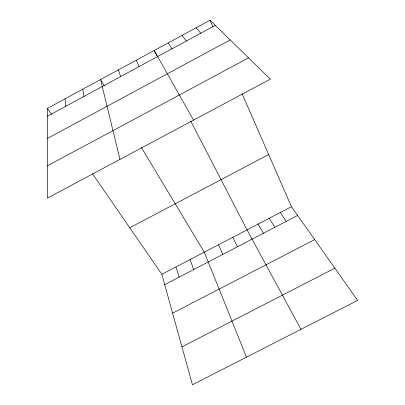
<?xml version="1.0" encoding="UTF-8"?>
<svg xmlns="http://www.w3.org/2000/svg" width="405" height="405" viewBox="0 0 405 405"><rect width="100%" height="100%" fill="white"/><g stroke="black" fill="none" stroke-linecap="round" stroke-linejoin="round"><path stroke-width="0.61" d="M47.4 108.353L47.355 198.151L270.348 79.122L210.028 20.25L47.4 108.353L51.572 114.402M47.395 116.215L215.283 25.378M47.385 138.454L230.177 39.918M47.37 165.842L248.569 57.869M129.762 227.777L268.657 154.538M161.853 274.312L291.433 206.707L357.645 300.389L192.446 384.75L161.853 274.312L92.38 173.578M164.714 284.644L297.609 215.445M172.616 313.156L314.675 239.593M181.951 346.857L334.879 268.181M196.025 27.839L200.819 33.205M182.053 35.407L186.391 41.011M168.115 42.955L171.998 48.797M280.3 212.514L286.193 221.393M269.193 218.31L274.798 227.321M104.338 85.855L100.551 79.557L119.976 159.388M141.35 147.44L204.292 252.173L246.442 357.18M258.106 224.092L263.427 233.245M193.544 120.118L154.209 50.488L157.601 57.039M300.945 329.346L247.045 229.863L190.74 121.075M232.759 237.32L237.426 246.782M136.267 60.208L139.118 66.587M218.508 244.757L222.811 254.396M210.028 20.25L213.005 27.064M242.048 93.595L291.433 206.707M190.107 259.57L193.686 269.558M118.382 69.898L120.655 76.575M175.962 266.951L179.182 277.111M82.782 89.186L83.906 96.461M65.063 98.785L65.62 106.353"/></g></svg>
